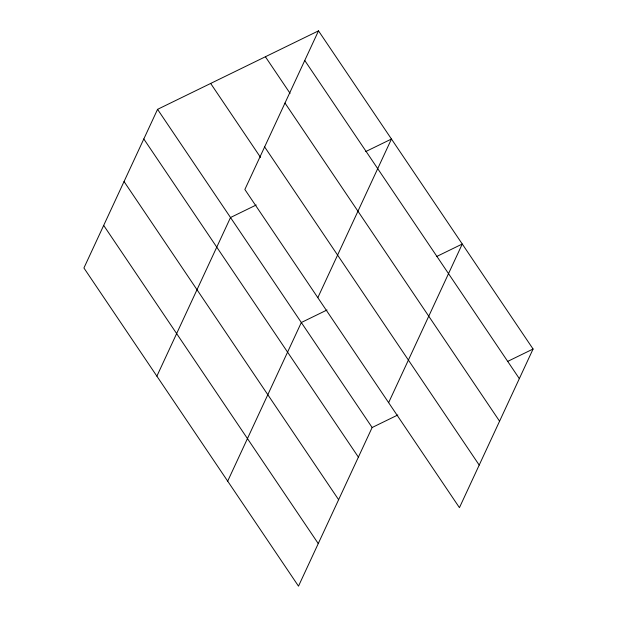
<?xml version="1.0" encoding="UTF-8"?>
<svg xmlns="http://www.w3.org/2000/svg" width="617" height="617" viewBox="0 0 617 617"><rect width="100%" height="100%" fill="white"/><g stroke="black" fill="none" stroke-linecap="round" stroke-linejoin="round"><path stroke-width="0.93" d="M318.503 30.85L244.864 189.488L459.441 507.652L533.08 349.014L318.503 30.85L157.559 109.348L83.92 267.986L298.497 586.15L372.136 427.512L397.834 414.979M156.88 376.162L230.511 217.523L256.209 204.991M227.688 481.16L301.32 322.521L327.025 309.989M317.824 297.664L391.456 139.026L365.758 151.558M388.633 402.654L462.272 244.016L436.566 256.556M507.382 361.547L533.08 349.014M304.752 60.466L519.329 378.63M265.395 56.756L290.067 93.344M284.992 103.047L499.569 421.203M264.631 146.908L479.208 465.071M210.667 83.449L260.559 157.42M157.559 109.348L372.136 427.512M143.807 138.972L358.384 457.128M124.048 181.545L338.625 499.708M103.687 225.413L318.256 543.577"/></g></svg>
